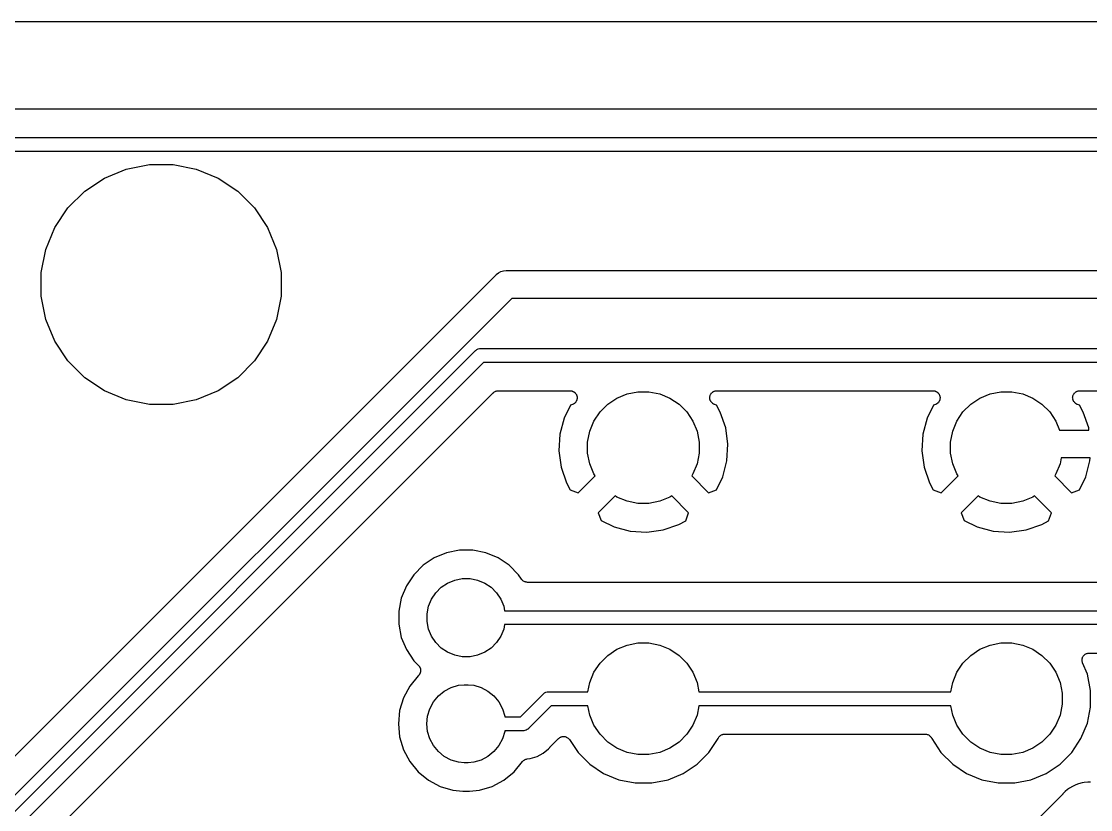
# Model space of a CAD drawing. Extents: x 77 to 228, y -160 to -63.
# Drawn here: x 147.86 to 167.01, y -76.97 to -62.85 of the extents above; entities that cross this region are included whole.
import ezdxf

# ---------------------------------------------------------------- set-up
doc = ezdxf.new("R2010")
doc.units = 0
doc.layers.add('BLACK', color=7, linetype='CONTINUOUS')

msp = doc.modelspace()

# ---------------------------------------------------------------- linework, layer by layer
at = {"layer": 'BLACK', "linetype": 'CONTINUOUS'}
for p, q in [((77.012, -62.8515), (200.492, -62.8515)), ((200.493, -64.4232), (104.096, -64.4232)), ((104.065, -64.9312), (200.686, -64.9312)), ((200.64, -65.1812), (104.111, -65.1812)), ((149.741, -65.4966), (150.156, -65.414)), ((150.156, -65.414), (150.58, -65.414)), ((150.58, -65.414), (150.995, -65.4966)), ((148.997, -65.894), (149.35, -65.6587)), ((149.35, -65.6587), (149.741, -65.4966)), ((150.995, -65.4966), (151.386, -65.6587)), ((151.386, -65.6587), (151.739, -65.894)), ((148.698, -66.1935), (148.997, -65.894)), ((151.739, -65.894), (152.038, -66.1935)), ((148.463, -66.5456), (148.698, -66.1935)), ((152.038, -66.1935), (152.273, -66.5456)), ((148.301, -66.9369), (148.463, -66.5456)), ((152.273, -66.5456), (152.435, -66.9369)), ((148.218, -67.3522), (148.301, -66.9369)), ((152.435, -66.9369), (152.518, -67.3522)), ((147.22, -76.5359), (156.36, -67.396)), ((148.218, -67.7758), (148.218, -67.3522)), ((152.518, -67.3522), (152.518, -67.7758)), ((156.36, -67.396), (156.368, -67.3865)), ((156.368, -67.3865), (156.406, -67.3552)), ((156.406, -67.3552), (156.45, -67.332)), ((156.45, -67.332), (156.497, -67.3177)), ((156.497, -67.3177), (156.546, -67.3129)), ((156.546, -67.3129), (156.558, -67.3141)), ((156.558, -67.3141), (215.796, -67.3141)), ((148.301, -68.1911), (148.218, -67.7758)), ((152.518, -67.7758), (152.435, -68.1911)), ((156.649, -67.8141), (147.509, -76.954)), ((215.888, -67.8141), (156.649, -67.8141)), ((148.463, -68.5824), (148.301, -68.1911)), ((152.435, -68.1911), (152.273, -68.5824)), ((148.698, -68.9345), (148.463, -68.5824)), ((152.273, -68.5824), (152.038, -68.9345)), ((156.001, -68.7452), (156.006, -68.7413)), ((156.006, -68.7413), (156.02, -68.7296)), ((156.006, -68.7413), (156.006, -68.7413)), ((156.02, -68.7296), (156.042, -68.718)), ((156.042, -68.718), (156.065, -68.7108)), ((156.065, -68.7108), (156.083, -68.709)), ((156.083, -68.709), (156.09, -68.7084)), ((156.083, -68.709), (156.083, -68.709)), ((156.09, -68.7084), (156.096, -68.709)), ((156.096, -68.709), (201.139, -68.709)), ((143.636, -81.1104), (155.997, -68.7499)), ((148.997, -69.234), (148.698, -68.9345)), ((152.038, -68.9345), (151.739, -69.234)), ((155.997, -68.7499), (156.001, -68.7452)), ((156.141, -68.959), (143.781, -81.3194)), ((201.139, -68.959), (156.141, -68.959)), ((149.35, -69.4693), (148.997, -69.234)), ((151.739, -69.234), (151.386, -69.4693)), ((149.741, -69.6314), (149.35, -69.4693)), ((151.386, -69.4693), (150.995, -69.6314)), ((154.288, -71.5306), (156.315, -69.5042)), ((156.315, -69.5039), (156.316, -69.503)), ((156.315, -69.5042), (156.315, -69.5039)), ((156.315, -69.5039), (156.315, -69.5039)), ((156.315, -69.5039), (156.315, -69.5039)), ((156.316, -69.503), (156.325, -69.4956)), ((156.325, -69.4956), (156.334, -69.4882)), ((156.334, -69.4882), (156.335, -69.4879)), ((156.335, -69.4875), (156.346, -69.4821)), ((156.335, -69.4879), (156.335, -69.4875)), ((156.346, -69.4821), (156.356, -69.4766)), ((156.356, -69.4766), (156.357, -69.4764)), ((156.357, -69.4761), (156.369, -69.4728)), ((156.357, -69.4764), (156.357, -69.4761)), ((156.369, -69.4728), (156.38, -69.4694)), ((156.38, -69.4694), (156.381, -69.4692)), ((156.38, -69.4694), (156.38, -69.4694)), ((156.381, -69.4692), (156.393, -69.4681)), ((156.393, -69.4681), (156.404, -69.467)), ((156.404, -69.467), (157.69, -69.467)), ((157.69, -69.467), (157.691, -69.467)), ((157.691, -69.467), (157.694, -69.4673)), ((157.694, -69.4673), (157.697, -69.4672)), ((157.697, -69.4672), (157.706, -69.4687)), ((157.706, -69.4687), (157.716, -69.4698)), ((157.716, -69.4698), (157.719, -69.4706)), ((157.719, -69.4706), (157.721, -69.471)), ((157.721, -69.471), (157.73, -69.4744)), ((157.73, -69.4744), (157.74, -69.4773)), ((157.74, -69.4773), (157.742, -69.4786)), ((157.742, -69.4786), (157.745, -69.4796)), ((157.745, -69.4796), (157.753, -69.4846)), ((157.753, -69.4846), (157.761, -69.4892)), ((157.761, -69.4892), (157.764, -69.491)), ((157.764, -69.491), (157.766, -69.4924)), ((157.766, -69.4924), (157.773, -69.4989)), ((157.773, -69.4989), (157.78, -69.5051)), ((157.78, -69.5051), (157.782, -69.5073)), ((157.782, -69.5073), (157.784, -69.5092)), ((157.784, -69.5092), (157.79, -69.5169)), ((158.712, -69.5234), (158.906, -69.485)), ((158.906, -69.485), (159.102, -69.485)), ((159.102, -69.485), (159.296, -69.5234)), ((160.219, -69.5156), (160.225, -69.5079)), ((160.225, -69.5079), (160.227, -69.506)), ((160.227, -69.506), (160.229, -69.5039)), ((160.229, -69.5039), (160.236, -69.4978)), ((160.236, -69.4978), (160.244, -69.4914)), ((160.244, -69.4914), (160.246, -69.49)), ((160.246, -69.49), (160.248, -69.4882)), ((160.248, -69.4882), (160.257, -69.4837)), ((160.257, -69.4837), (160.265, -69.4788)), ((160.265, -69.4788), (160.268, -69.4779)), ((160.268, -69.4779), (160.27, -69.4766)), ((160.27, -69.4766), (160.279, -69.4738)), ((160.279, -69.4738), (160.288, -69.4706)), ((160.288, -69.4706), (160.291, -69.4702)), ((160.291, -69.4702), (160.294, -69.4694)), ((160.294, -69.4694), (160.303, -69.4685)), ((160.303, -69.4685), (160.313, -69.4671)), ((160.313, -69.4671), (160.316, -69.4673)), ((160.316, -69.4673), (160.318, -69.467)), ((160.318, -69.467), (164.19, -69.467)), ((164.19, -69.467), (164.191, -69.467)), ((164.191, -69.467), (164.194, -69.4673)), ((164.194, -69.4673), (164.197, -69.4672)), ((164.197, -69.4672), (164.206, -69.4687)), ((164.206, -69.4687), (164.216, -69.4698)), ((164.216, -69.4698), (164.219, -69.4706)), ((164.219, -69.4706), (164.221, -69.471)), ((164.221, -69.471), (164.23, -69.4744)), ((164.23, -69.4744), (164.24, -69.4773)), ((164.24, -69.4773), (164.242, -69.4786)), ((164.242, -69.4786), (164.245, -69.4796)), ((164.245, -69.4796), (164.253, -69.4846)), ((164.253, -69.4846), (164.261, -69.4892)), ((164.261, -69.4892), (164.264, -69.491)), ((164.264, -69.491), (164.266, -69.4924)), ((164.266, -69.4924), (164.273, -69.4989)), ((164.273, -69.4989), (164.28, -69.5051)), ((164.28, -69.5051), (164.282, -69.5073)), ((164.282, -69.5073), (164.284, -69.5092)), ((164.284, -69.5092), (164.29, -69.5169)), ((165.212, -69.5234), (165.406, -69.485)), ((165.406, -69.485), (165.602, -69.485)), ((165.602, -69.485), (165.796, -69.5234)), ((166.719, -69.5156), (166.725, -69.5079)), ((166.725, -69.5079), (166.727, -69.506)), ((166.727, -69.506), (166.729, -69.5039)), ((166.729, -69.5039), (166.736, -69.4978)), ((166.736, -69.4978), (166.744, -69.4914)), ((166.744, -69.4914), (166.746, -69.49)), ((166.746, -69.49), (166.748, -69.4882)), ((166.748, -69.4882), (166.757, -69.4837)), ((166.757, -69.4837), (166.765, -69.4788)), ((166.765, -69.4788), (166.768, -69.4779)), ((166.768, -69.4779), (166.77, -69.4766)), ((166.77, -69.4766), (166.779, -69.4738)), ((166.779, -69.4738), (166.788, -69.4706)), ((166.788, -69.4706), (166.791, -69.4702)), ((166.791, -69.4702), (166.794, -69.4694)), ((166.794, -69.4694), (166.803, -69.4685)), ((166.803, -69.4685), (166.813, -69.4671)), ((166.813, -69.4671), (166.816, -69.4673)), ((166.816, -69.4673), (166.818, -69.467)), ((166.818, -69.467), (172.384, -69.467)), ((150.156, -69.714), (149.741, -69.6314)), ((150.995, -69.6314), (150.58, -69.714)), ((157.757, -69.7011), (157.755, -69.7027)), ((157.76, -69.6998), (157.757, -69.7011)), ((157.767, -69.6937), (157.76, -69.6998)), ((157.775, -69.6879), (157.767, -69.6937)), ((157.777, -69.6859), (157.775, -69.6879)), ((157.779, -69.6841), (157.777, -69.6859)), ((157.785, -69.6767), (157.779, -69.6841)), ((157.792, -69.6695), (157.785, -69.6767)), ((157.79, -69.5169), (157.796, -69.5245)), ((157.793, -69.6671), (157.792, -69.6695)), ((157.795, -69.665), (157.793, -69.6671)), ((157.8, -69.6565), (157.795, -69.665)), ((157.796, -69.5245), (157.797, -69.5269)), ((157.797, -69.5269), (157.799, -69.5291)), ((157.799, -69.5291), (157.803, -69.5379)), ((157.804, -69.6483), (157.8, -69.6565)), ((157.803, -69.5379), (157.807, -69.5464)), ((157.805, -69.6457), (157.804, -69.6483)), ((157.807, -69.6432), (157.805, -69.6457)), ((157.807, -69.5464), (157.808, -69.5491)), ((157.81, -69.634), (157.807, -69.6432)), ((157.808, -69.5491), (157.809, -69.5516)), ((157.809, -69.5516), (157.812, -69.561)), ((157.813, -69.6249), (157.81, -69.634)), ((157.812, -69.561), (157.814, -69.5702)), ((157.814, -69.6195), (157.813, -69.6222)), ((157.813, -69.6222), (157.813, -69.6249)), ((157.814, -69.5702), (157.815, -69.573)), ((157.815, -69.6099), (157.814, -69.6195)), ((157.815, -69.573), (157.815, -69.5756)), ((157.815, -69.5756), (157.816, -69.5853)), ((157.816, -69.6004), (157.815, -69.6099)), ((157.816, -69.5853), (157.817, -69.5949)), ((157.817, -69.5949), (157.816, -69.5976)), ((157.816, -69.5976), (157.816, -69.6004)), ((158.367, -69.7082), (158.53, -69.5988)), ((158.53, -69.5988), (158.712, -69.5234)), ((159.296, -69.5234), (159.478, -69.5988)), ((159.478, -69.5988), (159.641, -69.7082)), ((160.191, -69.5931), (160.192, -69.5835)), ((160.192, -69.5959), (160.191, -69.5931)), ((160.191, -69.5986), (160.192, -69.5959)), ((160.193, -69.6082), (160.191, -69.5986)), ((160.192, -69.5835), (160.193, -69.5739)), ((160.193, -69.5739), (160.194, -69.5712)), ((160.194, -69.6178), (160.193, -69.6082)), ((160.194, -69.5685), (160.197, -69.5592)), ((160.194, -69.5712), (160.194, -69.5685)), ((160.194, -69.6204), (160.194, -69.6178)), ((160.195, -69.6232), (160.194, -69.6204)), ((160.198, -69.6323), (160.195, -69.6232)), ((160.197, -69.5592), (160.199, -69.5499)), ((160.201, -69.6416), (160.198, -69.6323)), ((160.199, -69.5499), (160.2, -69.5474)), ((160.2, -69.5474), (160.201, -69.5448)), ((160.201, -69.5448), (160.206, -69.5363)), ((160.202, -69.644), (160.201, -69.6416)), ((160.203, -69.6466), (160.202, -69.644)), ((160.208, -69.655), (160.203, -69.6466)), ((160.206, -69.5363), (160.21, -69.5276)), ((160.212, -69.6635), (160.208, -69.655)), ((160.21, -69.5276), (160.212, -69.5254)), ((160.212, -69.5254), (160.213, -69.523)), ((160.214, -69.6657), (160.212, -69.6635)), ((160.213, -69.523), (160.219, -69.5156)), ((160.215, -69.6681), (160.214, -69.6657)), ((160.222, -69.6753), (160.215, -69.6681)), ((160.228, -69.6829), (160.222, -69.6753)), ((160.23, -69.6846), (160.228, -69.6829)), ((160.232, -69.6867), (160.23, -69.6846)), ((160.239, -69.6926), (160.232, -69.6867)), ((160.247, -69.6988), (160.239, -69.6926)), ((160.249, -69.7001), (160.247, -69.6988)), ((160.251, -69.7018), (160.249, -69.7001)), ((160.26, -69.7061), (160.251, -69.7018)), ((164.257, -69.7011), (164.255, -69.7027)), ((164.26, -69.6998), (164.257, -69.7011)), ((164.267, -69.6937), (164.26, -69.6998)), ((164.275, -69.6879), (164.267, -69.6937)), ((164.277, -69.6859), (164.275, -69.6879)), ((164.279, -69.6841), (164.277, -69.6859)), ((164.285, -69.6767), (164.279, -69.6841)), ((164.292, -69.6695), (164.285, -69.6767)), ((164.29, -69.5169), (164.296, -69.5245)), ((164.293, -69.6671), (164.292, -69.6695)), ((164.295, -69.665), (164.293, -69.6671)), ((164.3, -69.6565), (164.295, -69.665)), ((164.296, -69.5245), (164.297, -69.5269)), ((164.297, -69.5269), (164.299, -69.5291)), ((164.299, -69.5291), (164.303, -69.5379)), ((164.304, -69.6483), (164.3, -69.6565)), ((164.303, -69.5379), (164.307, -69.5464)), ((164.305, -69.6457), (164.304, -69.6483)), ((164.307, -69.6432), (164.305, -69.6457)), ((164.307, -69.5464), (164.308, -69.5491)), ((164.31, -69.634), (164.307, -69.6432)), ((164.308, -69.5491), (164.309, -69.5516)), ((164.309, -69.5516), (164.312, -69.561)), ((164.313, -69.6249), (164.31, -69.634)), ((164.312, -69.561), (164.314, -69.5702)), ((164.314, -69.6195), (164.313, -69.6222)), ((164.313, -69.6222), (164.313, -69.6249)), ((164.314, -69.5702), (164.315, -69.573)), ((164.315, -69.6099), (164.314, -69.6195)), ((164.315, -69.573), (164.315, -69.5756)), ((164.315, -69.5756), (164.316, -69.5853)), ((164.316, -69.6004), (164.315, -69.6099)), ((164.316, -69.5853), (164.317, -69.5949)), ((164.317, -69.5949), (164.316, -69.5976)), ((164.316, -69.5976), (164.316, -69.6004)), ((164.867, -69.7082), (165.03, -69.5988)), ((165.03, -69.5988), (165.212, -69.5234)), ((165.796, -69.5234), (165.978, -69.5988)), ((165.978, -69.5988), (166.141, -69.7082)), ((166.691, -69.5931), (166.692, -69.5835)), ((166.692, -69.5959), (166.691, -69.5931)), ((166.691, -69.5986), (166.692, -69.5959)), ((166.693, -69.6082), (166.691, -69.5986)), ((166.692, -69.5835), (166.693, -69.5739)), ((166.693, -69.5739), (166.694, -69.5712)), ((166.694, -69.6178), (166.693, -69.6082)), ((166.694, -69.5685), (166.697, -69.5592)), ((166.694, -69.5712), (166.694, -69.5685)), ((166.694, -69.6204), (166.694, -69.6178)), ((166.695, -69.6232), (166.694, -69.6204)), ((166.698, -69.6323), (166.695, -69.6232)), ((166.697, -69.5592), (166.699, -69.5499)), ((166.701, -69.6416), (166.698, -69.6323)), ((166.699, -69.5499), (166.7, -69.5474)), ((166.7, -69.5474), (166.701, -69.5448)), ((166.701, -69.5448), (166.706, -69.5363)), ((166.702, -69.644), (166.701, -69.6416)), ((166.703, -69.6466), (166.702, -69.644)), ((166.708, -69.655), (166.703, -69.6466)), ((166.706, -69.5363), (166.71, -69.5276)), ((166.712, -69.6635), (166.708, -69.655)), ((166.71, -69.5276), (166.712, -69.5254)), ((166.712, -69.5254), (166.713, -69.523)), ((166.714, -69.6657), (166.712, -69.6635)), ((166.713, -69.523), (166.719, -69.5156)), ((166.715, -69.6681), (166.714, -69.6657)), ((166.722, -69.6753), (166.715, -69.6681)), ((166.728, -69.6829), (166.722, -69.6753)), ((166.73, -69.6846), (166.728, -69.6829)), ((166.732, -69.6867), (166.73, -69.6846)), ((166.739, -69.6926), (166.732, -69.6867)), ((166.747, -69.6988), (166.739, -69.6926)), ((166.749, -69.7001), (166.747, -69.6988)), ((166.751, -69.7018), (166.749, -69.7001)), ((166.76, -69.7061), (166.751, -69.7018)), ((150.58, -69.714), (150.156, -69.714)), ((157.696, -69.7268), (157.583, -69.9589)), ((157.733, -69.7134), (157.696, -69.7268)), ((157.735, -69.7122), (157.733, -69.7134)), ((157.738, -69.7114), (157.735, -69.7122)), ((157.747, -69.7069), (157.738, -69.7114)), ((157.755, -69.7027), (157.747, -69.7069)), ((158.118, -70.0113), (158.227, -69.8475)), ((158.227, -69.8475), (158.367, -69.7082)), ((159.641, -69.7082), (159.781, -69.8475)), ((159.781, -69.8475), (159.89, -70.0113)), ((160.268, -69.7107), (160.26, -69.7061)), ((160.271, -69.7116), (160.268, -69.7107)), ((160.273, -69.7128), (160.271, -69.7116)), ((160.275, -69.7134), (160.273, -69.7128)), ((160.315, -69.7278), (160.275, -69.7134)), ((160.38, -69.8499), (160.315, -69.7278)), ((160.478, -70.133), (160.38, -69.8499)), ((164.196, -69.7268), (164.083, -69.9589)), ((164.233, -69.7134), (164.196, -69.7268)), ((164.235, -69.7122), (164.233, -69.7134)), ((164.238, -69.7114), (164.235, -69.7122)), ((164.247, -69.7069), (164.238, -69.7114)), ((164.255, -69.7027), (164.247, -69.7069)), ((164.618, -70.0113), (164.727, -69.8475)), ((164.727, -69.8475), (164.867, -69.7082)), ((166.141, -69.7082), (166.281, -69.8475)), ((166.281, -69.8475), (166.39, -70.0113)), ((166.768, -69.7107), (166.76, -69.7061)), ((166.771, -69.7116), (166.768, -69.7107)), ((166.773, -69.7128), (166.771, -69.7116)), ((166.775, -69.7134), (166.773, -69.7128)), ((166.815, -69.7278), (166.775, -69.7134)), ((166.88, -69.8499), (166.815, -69.7278)), ((166.978, -70.133), (166.88, -69.8499)), ((157.583, -69.9589), (157.508, -70.2462)), ((158.042, -70.1933), (158.118, -70.0113)), ((159.89, -70.0113), (159.966, -70.1933)), ((164.083, -69.9589), (164.008, -70.2462)), ((164.542, -70.1933), (164.618, -70.0113)), ((166.39, -70.0113), (166.457, -70.1715)), ((157.508, -70.2462), (157.49, -70.5427)), ((158.004, -70.3865), (158.042, -70.1933)), ((159.966, -70.1933), (160.004, -70.3865)), ((160.518, -70.4273), (160.478, -70.133)), ((164.008, -70.2462), (163.99, -70.5427)), ((164.504, -70.3865), (164.542, -70.1933)), ((166.457, -70.1715), (166.983, -70.1715)), ((166.983, -70.1715), (166.978, -70.133)), ((158.004, -70.5835), (158.004, -70.3865)), ((160.004, -70.3865), (160.004, -70.5835)), ((160.5, -70.7238), (160.518, -70.4273)), ((164.504, -70.5835), (164.504, -70.3865)), ((157.49, -70.5427), (157.53, -70.837)), ((158.042, -70.7767), (158.004, -70.5835)), ((160.004, -70.5835), (159.966, -70.7767)), ((163.99, -70.5427), (164.03, -70.837)), ((164.542, -70.7767), (164.504, -70.5835)), ((157.53, -70.837), (157.628, -71.1201)), ((158.118, -70.9587), (158.042, -70.7767)), ((159.966, -70.7767), (159.89, -70.9587)), ((160.425, -71.0111), (160.5, -70.7238)), ((164.03, -70.837), (164.128, -71.1201)), ((164.618, -70.9587), (164.542, -70.7767)), ((166.466, -70.7767), (166.39, -70.9587)), ((166.486, -70.6715), (166.466, -70.7767)), ((167.004, -70.6715), (166.486, -70.6715)), ((166.925, -71.0111), (167, -70.7238)), ((167, -70.7238), (167.004, -70.6715)), ((157.836, -71.2939), (158.139, -70.9906)), ((158.139, -70.9906), (158.118, -70.9587)), ((159.89, -70.9587), (159.869, -70.9906)), ((159.869, -70.9906), (160.172, -71.2939)), ((160.312, -71.2432), (160.425, -71.0111)), ((164.336, -71.2939), (164.639, -70.9906)), ((164.639, -70.9906), (164.618, -70.9587)), ((166.39, -70.9587), (166.369, -70.9906)), ((166.369, -70.9906), (166.672, -71.2939)), ((166.812, -71.2432), (166.925, -71.0111)), ((157.628, -71.1201), (157.693, -71.2422)), ((164.128, -71.1201), (164.193, -71.2422)), ((157.693, -71.2422), (157.836, -71.2939)), ((158.498, -71.3498), (158.195, -71.6531)), ((158.53, -71.3712), (158.498, -71.3498)), ((158.712, -71.4466), (158.53, -71.3712)), ((159.478, -71.3712), (159.296, -71.4466)), ((159.51, -71.3498), (159.478, -71.3712)), ((159.813, -71.6531), (159.51, -71.3498)), ((160.172, -71.2939), (160.312, -71.2432)), ((164.193, -71.2422), (164.336, -71.2939)), ((164.998, -71.3498), (164.695, -71.6531)), ((165.03, -71.3712), (164.998, -71.3498)), ((165.212, -71.4466), (165.03, -71.3712)), ((165.978, -71.3712), (165.796, -71.4466)), ((166.01, -71.3498), (165.978, -71.3712)), ((166.313, -71.6531), (166.01, -71.3498)), ((166.672, -71.2939), (166.812, -71.2432)), ((144.162, -81.6566), (154.288, -71.5306)), ((154.288, -71.5306), (154.288, -71.5306)), ((158.906, -71.485), (158.712, -71.4466)), ((159.102, -71.485), (158.906, -71.485)), ((159.296, -71.4466), (159.102, -71.485)), ((165.406, -71.485), (165.212, -71.4466)), ((165.602, -71.485), (165.406, -71.485)), ((165.796, -71.4466), (165.602, -71.485)), ((158.195, -71.6531), (158.246, -71.7931)), ((158.246, -71.7931), (158.478, -71.906)), ((159.639, -71.861), (159.761, -71.7958)), ((159.761, -71.7958), (159.813, -71.6531)), ((164.695, -71.6531), (164.746, -71.7931)), ((164.746, -71.7931), (164.978, -71.906)), ((166.139, -71.861), (166.261, -71.7958)), ((166.261, -71.7958), (166.313, -71.6531)), ((158.478, -71.906), (158.765, -71.9814)), ((158.765, -71.9814), (159.062, -71.9992)), ((159.062, -71.9992), (159.356, -71.9588)), ((159.356, -71.9588), (159.639, -71.861)), ((164.978, -71.906), (165.265, -71.9814)), ((165.265, -71.9814), (165.562, -71.9992)), ((165.562, -71.9992), (165.856, -71.9588)), ((165.856, -71.9588), (166.139, -71.861)), ((155.477, -72.3714), (155.257, -72.4625)), ((155.71, -72.325), (155.477, -72.3714)), ((155.948, -72.325), (155.71, -72.325)), ((156.181, -72.3714), (155.948, -72.325)), ((156.401, -72.4625), (156.181, -72.3714)), ((155.257, -72.4625), (155.059, -72.5947)), ((156.599, -72.5947), (156.401, -72.4625)), ((154.891, -72.7629), (154.758, -72.9608)), ((155.059, -72.5947), (154.891, -72.7629)), ((156.767, -72.7629), (156.599, -72.5947)), ((156.821, -72.8436), (156.767, -72.7629)), ((155.383, -72.9893), (155.497, -72.9127)), ((155.497, -72.9127), (155.625, -72.8599)), ((155.625, -72.8599), (155.76, -72.833)), ((155.76, -72.833), (155.898, -72.833)), ((155.898, -72.833), (156.033, -72.8599)), ((156.033, -72.8599), (156.161, -72.9127)), ((156.161, -72.9127), (156.275, -72.9893)), ((156.829, -72.8527), (156.821, -72.8436)), ((156.836, -72.8619), (156.829, -72.8527)), ((156.837, -72.8623), (156.836, -72.8619)), ((156.837, -72.8627), (156.837, -72.8623)), ((156.846, -72.8702), (156.837, -72.8627)), ((156.855, -72.8778), (156.846, -72.8702)), ((156.856, -72.8781), (156.855, -72.8778)), ((156.856, -72.8785), (156.856, -72.8781)), ((156.866, -72.884), (156.856, -72.8785)), ((156.877, -72.8897), (156.866, -72.884)), ((156.877, -72.8899), (156.877, -72.8897)), ((156.878, -72.8902), (156.877, -72.8899)), ((156.889, -72.8936), (156.878, -72.8902)), ((156.9, -72.8972), (156.889, -72.8936)), ((156.901, -72.8973), (156.9, -72.8972)), ((156.902, -72.8975), (156.901, -72.8973)), ((156.913, -72.8987), (156.902, -72.8975)), ((156.925, -72.9), (156.913, -72.8987)), ((156.926, -72.9), (156.925, -72.9)), ((156.927, -72.9), (156.926, -72.9)), ((156.926, -72.9), (156.926, -72.9)), ((156.926, -72.9), (156.926, -72.9)), ((169.306, -72.9), (156.927, -72.9)), ((154.758, -72.9608), (154.667, -73.1806)), ((155.209, -73.2014), (155.285, -73.0868)), ((155.285, -73.0868), (155.383, -72.9893)), ((156.275, -72.9893), (156.373, -73.0868)), ((156.373, -73.0868), (156.449, -73.2014)), ((154.667, -73.1806), (154.621, -73.414)), ((155.129, -73.4641), (155.156, -73.3288)), ((155.156, -73.3288), (155.209, -73.2014)), ((156.449, -73.2014), (156.502, -73.3288)), ((156.502, -73.3288), (156.518, -73.408)), ((154.621, -73.414), (154.621, -73.652)), ((155.129, -73.6019), (155.129, -73.4641)), ((156.518, -73.408), (169.654, -73.408)), ((154.621, -73.652), (154.667, -73.8854)), ((155.156, -73.7372), (155.129, -73.6019)), ((156.518, -73.658), (156.502, -73.7372)), ((169.607, -73.658), (156.518, -73.658)), ((154.667, -73.8854), (154.758, -74.1052)), ((155.209, -73.8646), (155.156, -73.7372)), ((155.285, -73.9792), (155.209, -73.8646)), ((156.449, -73.8646), (156.373, -73.9792)), ((156.502, -73.7372), (156.449, -73.8646)), ((154.758, -74.1052), (154.891, -74.3031)), ((155.383, -74.0767), (155.285, -73.9792)), ((155.497, -74.1533), (155.383, -74.0767)), ((156.275, -74.0767), (156.161, -74.1533)), ((156.373, -73.9792), (156.275, -74.0767)), ((158.367, -74.2082), (158.53, -74.0988)), ((158.53, -74.0988), (158.712, -74.0234)), ((158.712, -74.0234), (158.906, -73.985)), ((158.906, -73.985), (159.102, -73.985)), ((159.102, -73.985), (159.296, -74.0234)), ((159.296, -74.0234), (159.478, -74.0988)), ((159.478, -74.0988), (159.641, -74.2082)), ((164.867, -74.2082), (165.03, -74.0988)), ((165.03, -74.0988), (165.212, -74.0234)), ((165.212, -74.0234), (165.406, -73.985)), ((165.406, -73.985), (165.602, -73.985)), ((165.602, -73.985), (165.796, -74.0234)), ((165.796, -74.0234), (165.978, -74.0988)), ((165.978, -74.0988), (166.141, -74.2082)), ((155.625, -74.2061), (155.497, -74.1533)), ((155.76, -74.233), (155.625, -74.2061)), ((155.898, -74.233), (155.76, -74.233)), ((156.033, -74.2061), (155.898, -74.233)), ((156.161, -74.1533), (156.033, -74.2061)), ((158.227, -74.3475), (158.367, -74.2082)), ((159.641, -74.2082), (159.781, -74.3475)), ((164.727, -74.3475), (164.867, -74.2082)), ((166.141, -74.2082), (166.281, -74.3475)), ((166.86, -74.2914), (166.861, -74.2796)), ((166.86, -74.2918), (166.86, -74.2914)), ((166.86, -74.2921), (166.86, -74.2918)), ((166.861, -74.304), (166.86, -74.2921)), ((166.861, -74.2796), (166.863, -74.2675)), ((166.863, -74.2668), (166.866, -74.2554)), ((166.863, -74.2671), (166.863, -74.2668)), ((166.863, -74.2675), (166.863, -74.2671)), ((166.866, -74.2554), (166.87, -74.2438)), ((166.87, -74.2432), (166.876, -74.2326)), ((166.87, -74.2435), (166.87, -74.2432)), ((166.87, -74.2438), (166.87, -74.2435)), ((166.876, -74.2326), (166.882, -74.222)), ((166.882, -74.2214), (166.89, -74.2122)), ((166.882, -74.2217), (166.882, -74.2214)), ((166.882, -74.222), (166.882, -74.2217)), ((166.89, -74.2122), (166.898, -74.2029)), ((166.898, -74.2024), (166.907, -74.1949)), ((166.898, -74.2027), (166.898, -74.2024)), ((166.898, -74.2029), (166.898, -74.2027)), ((166.907, -74.1949), (166.917, -74.1872)), ((166.917, -74.1869), (166.928, -74.1813)), ((166.917, -74.1871), (166.917, -74.1869)), ((166.917, -74.1872), (166.917, -74.1871)), ((166.928, -74.1813), (166.939, -74.1756)), ((166.939, -74.1753), (166.951, -74.1719)), ((166.939, -74.1755), (166.939, -74.1753)), ((166.939, -74.1756), (166.939, -74.1755)), ((166.951, -74.1719), (166.962, -74.1684)), ((166.962, -74.1684), (166.963, -74.1684)), ((166.963, -74.1683), (166.975, -74.1672)), ((166.963, -74.1684), (166.963, -74.1683)), ((166.975, -74.1672), (166.987, -74.166)), ((166.987, -74.166), (169.124, -74.166)), ((154.891, -74.3031), (154.977, -74.3892)), ((154.977, -74.3892), (154.978, -74.3905)), ((154.978, -74.3905), (154.982, -74.395)), ((154.982, -74.395), (154.986, -74.3991)), ((154.986, -74.3991), (154.989, -74.4047)), ((154.989, -74.4047), (154.994, -74.4099)), ((154.994, -74.4099), (154.996, -74.415)), ((154.996, -74.415), (154.999, -74.4198)), ((154.999, -74.4198), (155.002, -74.426)), ((155.002, -74.426), (155.005, -74.4319)), ((155.005, -74.4319), (155.007, -74.4374)), ((155.007, -74.4374), (155.009, -74.4428)), ((155.009, -74.4428), (155.01, -74.4493)), ((155.01, -74.4493), (155.012, -74.4557)), ((155.012, -74.4557), (155.012, -74.4614)), ((155.012, -74.4614), (155.013, -74.4671)), ((155.013, -74.4671), (155.013, -74.4738)), ((155.013, -74.4738), (155.014, -74.4804)), ((155.014, -74.4804), (155.013, -74.4861)), ((155.013, -74.4861), (155.013, -74.4919)), ((158.118, -74.5113), (158.227, -74.3475)), ((159.781, -74.3475), (159.89, -74.5113)), ((164.618, -74.5113), (164.727, -74.3475)), ((166.281, -74.3475), (166.39, -74.5113)), ((166.862, -74.3161), (166.861, -74.304)), ((166.862, -74.3165), (166.862, -74.3161)), ((166.862, -74.3168), (166.862, -74.3165)), ((166.866, -74.3282), (166.862, -74.3168)), ((166.869, -74.34), (166.866, -74.3282)), ((166.869, -74.3405), (166.869, -74.34)), ((166.869, -74.3406), (166.869, -74.3405)), ((166.87, -74.3416), (166.869, -74.3406)), ((166.869, -74.3406), (166.869, -74.3406)), ((166.954, -74.5451), (166.87, -74.3416)), ((154.972, -74.5725), (154.82, -74.7586)), ((154.976, -74.5695), (154.972, -74.5725)), ((154.98, -74.5644), (154.976, -74.5695)), ((154.985, -74.5597), (154.98, -74.5644)), ((154.988, -74.5549), (154.985, -74.5597)), ((154.992, -74.5504), (154.988, -74.5549)), ((154.995, -74.5446), (154.992, -74.5504)), ((154.999, -74.5391), (154.995, -74.5446)), ((155.001, -74.5337), (154.999, -74.5391)), ((155.004, -74.5286), (155.001, -74.5337)), ((155.006, -74.5223), (155.004, -74.5286)), ((155.008, -74.5162), (155.006, -74.5223)), ((155.01, -74.5105), (155.008, -74.5162)), ((155.011, -74.505), (155.01, -74.5105)), ((155.012, -74.4984), (155.011, -74.505)), ((155.013, -74.4919), (155.012, -74.4984)), ((158.042, -74.6933), (158.118, -74.5113)), ((159.89, -74.5113), (159.966, -74.6933)), ((164.542, -74.6933), (164.618, -74.5113)), ((166.39, -74.5113), (166.466, -74.6933)), ((167.012, -74.8365), (166.954, -74.5451)), ((154.82, -74.7586), (154.708, -74.9685)), ((155.332, -74.9356), (155.438, -74.8482)), ((155.438, -74.8482), (155.56, -74.7832)), ((155.56, -74.7832), (155.692, -74.7431)), ((155.692, -74.7431), (155.795, -74.733)), ((155.795, -74.733), (155.863, -74.733)), ((155.863, -74.733), (155.966, -74.7431)), ((155.966, -74.7431), (156.098, -74.7832)), ((156.098, -74.7832), (156.22, -74.8482)), ((156.22, -74.8482), (156.326, -74.9356)), ((157.233, -74.8806), (157.254, -74.869)), ((157.254, -74.869), (157.278, -74.8618)), ((157.278, -74.8618), (157.296, -74.86)), ((157.296, -74.86), (157.302, -74.8594)), ((157.296, -74.86), (157.296, -74.86)), ((157.302, -74.8594), (157.308, -74.86)), ((157.308, -74.86), (158.009, -74.86)), ((158.009, -74.86), (158.042, -74.6933)), ((159.966, -74.6933), (159.999, -74.86)), ((159.999, -74.86), (164.509, -74.86)), ((164.509, -74.86), (164.542, -74.6933)), ((166.466, -74.6933), (166.504, -74.8865)), ((167.012, -75.1335), (167.012, -74.8365)), ((154.708, -74.9685), (154.638, -75.1962)), ((155.179, -75.1638), (155.244, -75.0422)), ((155.244, -75.0422), (155.332, -74.9356)), ((156.326, -74.9356), (156.414, -75.0422)), ((156.414, -75.0422), (156.479, -75.1638)), ((156.803, -75.308), (157.21, -74.9009)), ((157.21, -74.9009), (157.213, -74.8962)), ((157.213, -74.8962), (157.225, -74.8865)), ((157.225, -74.8865), (157.233, -74.8806)), ((166.504, -74.8865), (166.504, -75.0835)), ((154.638, -75.1962), (154.615, -75.433)), ((155.139, -75.2958), (155.179, -75.1638)), ((156.479, -75.1638), (156.519, -75.2958)), ((157.354, -75.11), (156.947, -75.517)), ((158.009, -75.11), (157.354, -75.11)), ((158.042, -75.2767), (158.009, -75.11)), ((159.999, -75.11), (159.966, -75.2767)), ((164.509, -75.11), (159.999, -75.11)), ((164.542, -75.2767), (164.509, -75.11)), ((166.504, -75.0835), (166.466, -75.2767)), ((166.954, -75.4249), (167.012, -75.1335)), ((154.615, -75.433), (154.638, -75.6698)), ((155.126, -75.433), (155.139, -75.2958)), ((155.139, -75.5702), (155.126, -75.433)), ((156.519, -75.2958), (156.52, -75.308)), ((156.52, -75.308), (156.803, -75.308)), ((158.118, -75.4587), (158.042, -75.2767)), ((159.966, -75.2767), (159.89, -75.4587)), ((164.618, -75.4587), (164.542, -75.2767)), ((166.466, -75.2767), (166.39, -75.4587)), ((166.84, -75.6993), (166.954, -75.4249)), ((155.179, -75.7022), (155.139, -75.5702)), ((156.519, -75.5702), (156.479, -75.7022)), ((156.52, -75.558), (156.519, -75.5702)), ((156.848, -75.558), (156.52, -75.558)), ((156.854, -75.5586), (156.848, -75.558)), ((156.86, -75.558), (156.854, -75.5586)), ((156.879, -75.5562), (156.86, -75.558)), ((156.86, -75.558), (156.86, -75.558)), ((156.902, -75.549), (156.879, -75.5562)), ((156.924, -75.5374), (156.902, -75.549)), ((156.943, -75.5218), (156.924, -75.5374)), ((156.947, -75.517), (156.943, -75.5218)), ((158.227, -75.6225), (158.118, -75.4587)), ((158.367, -75.7618), (158.227, -75.6225)), ((159.781, -75.6225), (159.641, -75.7618)), ((159.89, -75.4587), (159.781, -75.6225)), ((160.39, -75.6386), (160.4, -75.6331)), ((160.4, -75.6331), (160.411, -75.6276)), ((160.411, -75.6274), (160.412, -75.6272)), ((160.411, -75.6276), (160.411, -75.6274)), ((160.412, -75.6272), (160.423, -75.6238)), ((160.423, -75.6238), (160.434, -75.6204)), ((160.434, -75.6204), (160.435, -75.6204)), ((160.435, -75.6202), (160.447, -75.6191)), ((160.435, -75.6204), (160.435, -75.6202)), ((160.447, -75.6191), (160.459, -75.618)), ((160.459, -75.618), (164.049, -75.618)), ((164.049, -75.618), (164.05, -75.618)), ((164.05, -75.618), (164.05, -75.618)), ((164.05, -75.618), (164.05, -75.618)), ((164.05, -75.618), (164.051, -75.618)), ((164.051, -75.618), (164.063, -75.6193)), ((164.063, -75.6193), (164.074, -75.6205)), ((164.074, -75.6205), (164.075, -75.6207)), ((164.075, -75.6207), (164.075, -75.6208)), ((164.075, -75.6208), (164.087, -75.6244)), ((164.087, -75.6244), (164.098, -75.6278)), ((164.098, -75.6278), (164.099, -75.6281)), ((164.099, -75.6281), (164.099, -75.6283)), ((164.099, -75.6283), (164.109, -75.634)), ((164.109, -75.634), (164.12, -75.6396)), ((164.727, -75.6225), (164.618, -75.4587)), ((164.867, -75.7618), (164.727, -75.6225)), ((166.281, -75.6225), (166.141, -75.7618)), ((166.39, -75.4587), (166.281, -75.6225)), ((154.638, -75.6698), (154.708, -75.8975)), ((155.244, -75.8238), (155.179, -75.7022)), ((155.332, -75.9304), (155.244, -75.8238)), ((156.414, -75.8238), (156.326, -75.9304)), ((156.479, -75.7022), (156.414, -75.8238)), ((157.328, -75.8542), (157.484, -75.6982)), ((157.484, -75.6982), (157.485, -75.6975)), ((157.485, -75.6975), (157.486, -75.6969)), ((157.485, -75.6975), (157.485, -75.6975)), ((157.485, -75.6975), (157.485, -75.6975)), ((157.486, -75.6969), (157.495, -75.6894)), ((157.495, -75.6894), (157.504, -75.6819)), ((157.504, -75.6819), (157.505, -75.6817)), ((157.505, -75.6815), (157.516, -75.6759)), ((157.505, -75.6817), (157.505, -75.6815)), ((157.516, -75.6759), (157.526, -75.6703)), ((157.526, -75.6703), (157.527, -75.6702)), ((157.527, -75.6701), (157.538, -75.6667)), ((157.527, -75.6702), (157.527, -75.6701)), ((157.538, -75.6667), (157.55, -75.6633)), ((157.55, -75.6632), (157.551, -75.6631)), ((157.55, -75.6633), (157.55, -75.6632)), ((157.551, -75.6631), (157.563, -75.6621)), ((157.563, -75.6621), (157.575, -75.661)), ((157.575, -75.661), (157.575, -75.661)), ((157.575, -75.661), (157.575, -75.661)), ((157.575, -75.661), (157.587, -75.6623)), ((157.587, -75.6623), (157.599, -75.6635)), ((157.599, -75.6635), (157.6, -75.6636)), ((157.6, -75.6636), (157.6, -75.6637)), ((157.6, -75.6637), (157.612, -75.6672)), ((157.612, -75.6672), (157.623, -75.6708)), ((157.623, -75.6708), (157.623, -75.6709)), ((157.623, -75.6709), (157.624, -75.6711)), ((157.624, -75.6711), (157.634, -75.6768)), ((157.634, -75.6768), (157.645, -75.6825)), ((157.645, -75.6825), (157.645, -75.6827)), ((157.645, -75.6827), (157.646, -75.6829)), ((157.646, -75.6829), (157.655, -75.6907)), ((157.655, -75.6907), (157.664, -75.6982)), ((157.664, -75.6982), (157.664, -75.6985)), ((157.664, -75.6985), (157.665, -75.6988)), ((157.665, -75.6988), (157.672, -75.7082)), ((157.672, -75.7082), (157.68, -75.7174)), ((157.68, -75.7174), (157.833, -75.9463)), ((158.53, -75.8712), (158.367, -75.7618)), ((159.641, -75.7618), (159.478, -75.8712)), ((160.175, -75.9463), (160.34, -75.6993)), ((160.34, -75.6993), (160.342, -75.6964)), ((160.342, -75.6948), (160.348, -75.6844)), ((160.342, -75.6958), (160.342, -75.6948)), ((160.342, -75.6964), (160.342, -75.6958)), ((160.342, -75.6958), (160.342, -75.6958)), ((160.342, -75.6958), (160.342, -75.6958)), ((160.348, -75.6844), (160.354, -75.674)), ((160.354, -75.6731), (160.362, -75.664)), ((160.354, -75.6736), (160.354, -75.6731)), ((160.354, -75.674), (160.354, -75.6736)), ((160.362, -75.664), (160.369, -75.6549)), ((160.369, -75.6549), (160.37, -75.6545)), ((160.37, -75.6541), (160.379, -75.6467)), ((160.37, -75.6545), (160.37, -75.6541)), ((160.379, -75.6467), (160.389, -75.6392)), ((160.389, -75.639), (160.39, -75.6386)), ((160.389, -75.6392), (160.389, -75.639)), ((164.12, -75.6396), (164.12, -75.6399)), ((164.12, -75.6399), (164.121, -75.6402)), ((164.121, -75.6402), (164.13, -75.6478)), ((164.13, -75.6478), (164.139, -75.6554)), ((164.139, -75.6554), (164.139, -75.6558)), ((164.139, -75.6558), (164.14, -75.6561)), ((164.14, -75.6561), (164.147, -75.6654)), ((164.147, -75.6654), (164.155, -75.6745)), ((164.155, -75.6745), (164.155, -75.675)), ((164.155, -75.675), (164.155, -75.6755)), ((164.155, -75.6755), (164.161, -75.686)), ((164.161, -75.686), (164.166, -75.6964)), ((164.166, -75.6964), (164.168, -75.6993)), ((164.168, -75.6993), (164.333, -75.9463)), ((165.03, -75.8712), (164.867, -75.7618)), ((166.141, -75.7618), (165.978, -75.8712)), ((166.675, -75.9463), (166.84, -75.6993)), ((154.708, -75.8975), (154.82, -76.1074)), ((155.438, -76.0178), (155.332, -75.9304)), ((155.56, -76.0828), (155.438, -76.0178)), ((156.22, -76.0178), (156.098, -76.0828)), ((156.326, -75.9304), (156.22, -76.0178)), ((156.978, -76.0568), (157.098, -76.0206)), ((157.098, -76.0206), (157.208, -75.9619)), ((157.208, -75.9619), (157.304, -75.8828)), ((157.304, -75.8828), (157.32, -75.8634)), ((157.32, -75.8634), (157.321, -75.8621)), ((157.321, -75.8621), (157.325, -75.8583)), ((157.325, -75.8583), (157.328, -75.8542)), ((157.833, -75.9463), (158.043, -76.1563)), ((158.712, -75.9466), (158.53, -75.8712)), ((158.906, -75.985), (158.712, -75.9466)), ((159.102, -75.985), (158.906, -75.985)), ((159.296, -75.9466), (159.102, -75.985)), ((159.478, -75.8712), (159.296, -75.9466)), ((159.965, -76.1563), (160.175, -75.9463)), ((164.333, -75.9463), (164.543, -76.1563)), ((165.212, -75.9466), (165.03, -75.8712)), ((165.406, -75.985), (165.212, -75.9466)), ((165.602, -75.985), (165.406, -75.985)), ((165.796, -75.9466), (165.602, -75.985)), ((165.978, -75.8712), (165.796, -75.9466)), ((166.465, -76.1563), (166.675, -75.9463)), ((154.82, -76.1074), (154.971, -76.2913)), ((155.692, -76.1229), (155.56, -76.0828)), ((155.795, -76.133), (155.692, -76.1229)), ((155.863, -76.133), (155.795, -76.133)), ((155.966, -76.1229), (155.863, -76.133)), ((156.098, -76.0828), (155.966, -76.1229)), ((156.687, -76.2913), (156.838, -76.1081)), ((156.838, -76.1077), (156.839, -76.1067)), ((156.838, -76.1078), (156.838, -76.1077)), ((156.838, -76.1077), (156.838, -76.1077)), ((156.838, -76.1081), (156.838, -76.1078)), ((156.839, -76.1067), (156.847, -76.0985)), ((156.847, -76.0985), (156.856, -76.0903)), ((156.856, -76.0899), (156.857, -76.0894)), ((156.856, -76.0903), (156.856, -76.0899)), ((156.857, -76.0894), (156.866, -76.083)), ((156.866, -76.083), (156.876, -76.0765)), ((156.876, -76.0765), (156.877, -76.0763)), ((156.877, -76.0759), (156.888, -76.0715)), ((156.877, -76.0763), (156.877, -76.0759)), ((156.888, -76.0715), (156.899, -76.0671)), ((156.899, -76.0671), (156.9, -76.0669)), ((156.9, -76.0667), (156.912, -76.0645)), ((156.9, -76.0669), (156.9, -76.0667)), ((156.912, -76.0645), (156.923, -76.0623)), ((156.923, -76.0623), (156.978, -76.0568)), ((158.043, -76.1563), (158.29, -76.3214)), ((159.718, -76.3214), (159.965, -76.1563)), ((164.543, -76.1563), (164.79, -76.3214)), ((166.218, -76.3214), (166.465, -76.1563)), ((154.971, -76.2913), (155.155, -76.4423)), ((156.503, -76.4423), (156.687, -76.2913)), ((158.29, -76.3214), (158.564, -76.435)), ((159.444, -76.435), (159.718, -76.3214)), ((164.79, -76.3214), (165.064, -76.435)), ((165.944, -76.435), (166.218, -76.3214)), ((155.155, -76.4423), (155.364, -76.5544)), ((155.364, -76.5544), (155.592, -76.6235)), ((156.066, -76.6235), (156.294, -76.5544)), ((156.294, -76.5544), (156.503, -76.4423)), ((158.564, -76.435), (158.855, -76.493)), ((158.855, -76.493), (159.153, -76.493)), ((159.153, -76.493), (159.444, -76.435)), ((165.064, -76.435), (165.355, -76.493)), ((165.355, -76.493), (165.653, -76.493)), ((165.653, -76.493), (165.944, -76.435)), ((166.635, -76.5849), (166.601, -76.6126)), ((166.688, -76.5564), (166.635, -76.5849)), ((166.745, -76.5262), (166.688, -76.5564)), ((166.688, -76.5564), (166.688, -76.5564)), ((166.794, -76.5112), (166.745, -76.5262)), ((166.864, -76.49), (166.794, -76.5112)), ((166.794, -76.5112), (166.794, -76.5112)), ((166.897, -76.4867), (166.864, -76.49)), ((166.963, -76.4802), (166.897, -76.4867)), ((166.897, -76.4867), (166.897, -76.4867)), ((166.988, -76.4777), (166.963, -76.4802)), ((166.963, -76.4802), (166.963, -76.4802)), ((167.013, -76.4802), (166.988, -76.4777)), ((155.592, -76.6235), (155.77, -76.641)), ((155.77, -76.641), (155.888, -76.641)), ((155.888, -76.641), (156.066, -76.6235)), ((166.514, -76.6926), (161.381, -81.8258)), ((166.517, -76.6885), (166.514, -76.6926)), ((166.521, -76.6847), (166.517, -76.6885)), ((166.522, -76.6834), (166.521, -76.6847)), ((166.538, -76.664), (166.522, -76.6834)), ((166.558, -76.6482), (166.538, -76.664)), ((166.601, -76.6126), (166.558, -76.6482)), ((166.558, -76.6482), (166.558, -76.6482)), ((166.601, -76.6126), (166.601, -76.6126))]:
    msp.add_line(p, q, dxfattribs=at)

doc.saveas('drawing.dxf')
